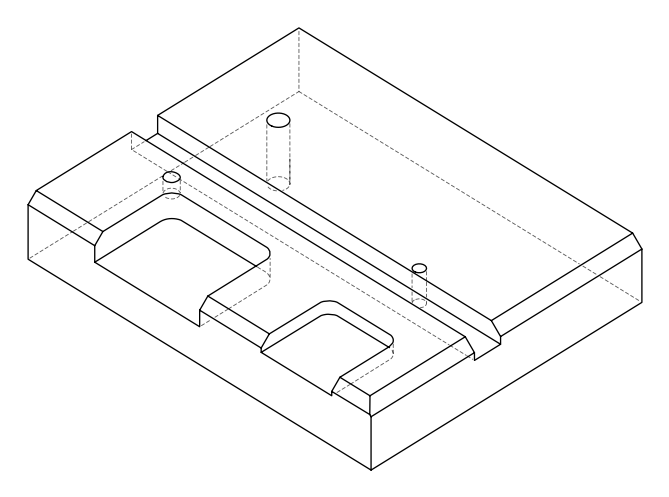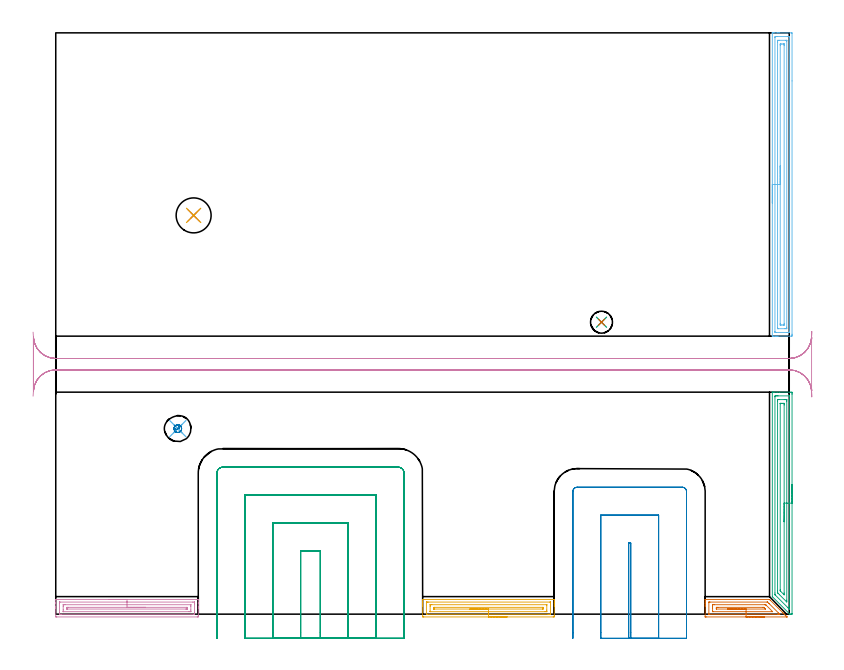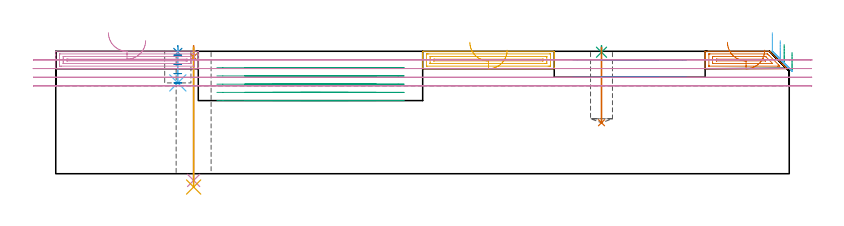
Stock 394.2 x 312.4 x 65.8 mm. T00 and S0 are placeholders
(PLAN: 16 operations, 7 tool changes, 41.9 min)
(1 SPOT_DRILL | STEP1HOLE | NXT0321_9005460120000 | 0.05 min | 183 mm3)
(2 SPOT_DRILL_1 | STEP1POCKET | NXT0321_9005460120000 | 0.03 min | 2 mm3)
(3 SPOT_DRILL_2 | STEP1POCKET_1 | NXT0321_9005460120000 | 0.03 min | 1 mm3)
(4 DRILL_THROUGH_HOLE_INTO_CENTER | STEP1HOLE | NXT0301_087 | 0.29 min | 6755 mm3)
(5 DRILL_TO_ENLARGE_THROUGH_HOLE | STEP1HOLE | UGT0301_256 | 0.3 min | 11298 mm3)
(6 DRILL_BLIND_HOLE_INTO_CENTER | STEP1POCKET | NXT0301_089 | 0.08 min | 1696 mm3)
(7 DRILL_BLIND_HOLE_INTO_CENTER_1 | STEP1POCKET_1 | NXT0301_089 | 0.16 min | 4028 mm3)
(8 MILL_ROUGH_BLIND_HOLE_CONTOUR | STEP1POCKET | NXT0201_013 | Spiral | 0.34 min | 956 mm3)
(9 AREA_MILL | FG_CHAMFER_SURFACE | UGT0205_001 | 3.94 min | 7045 mm3)
(10 AREA_MILL_1 | FG_CHAMFER_SURFACE_1 | UGT0205_001 | 2.64 min | 3634 mm3)
(11 AREA_MILL_2 | FG_CHAMFER_SURFACE_2 | UGT0205_001 | 2.45 min | 3621 mm3)
(12 AREA_MILL_3 | FG_CHAMFER_SURFACE_3 | UGT0205_001 | 5.46 min | 9500 mm3)
(13 AREA_MILL_4 | FG_CHAMFER_SURFACE_4 | UGT0205_001 | 1.45 min | 1917 mm3)
(14 MILL_SLOT | SLOT_PARTIAL_RECTANGULAR | UGT0201_136 | Follow Part, ap 5, ae 75% | 3.8 min | 86763 mm3)
(15 MILL_SLOT_1 | SLOT_PARTIAL_RECTANGULAR_1 | UGT0201_136 | Follow Part, ap 5, ae 75% | 13.63 min | 281987 mm3)
(16 MILL_RECTANGULAR_SLOT | SLOT_RECTANGULAR | UGT0201_106 | Follow Part, ap 6, ae 75% | 7.3 min | 220021 mm3)
(TOOL NXT0321_9005460120000 | NC Spot Drill, 142deg, 12mm, Carbide, Uncoated | D12 PA142 FL30 Z2)
(TOOL NXT0301_087 | Carbide Drill 11.6mm [860.1-1160-058A1-MM 2214] | D11.6 PA140 FL72 Z2)
(TOOL UGT0301_256 | Twist Drill 18.8 mm | D18.8 PA118 FL135 Z2)
(TOOL NXT0301_089 | Carbide Drill 11.8mm [860.1-1180-035A1-MM 2214] | D11.8 PA140 FL55 Z2)
(TOOL NXT0201_013 | ENDMILL 10mm | D10 FL30 Z4)
(TOOL UGT0205_001 | Chamfer Mill 20 x 3 x 45 deg. | D20 FL50 Z2)
(TOOL UGT0201_136 | Carbide End Mill 20.0 | D20 FL30 Z4)
(TOOL UGT0201_106 | End Mill 24 mm | D24 FL25 Z2)
(OP 1 SPOT_DRILL)
G17 G21 G94 G90
T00 M6
G54
G17 G0 G90 X74.1 Y214.3 S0 M3
G43 Z75.8 H0
G94 G81 G98 Z62.8 F250. R68.8
G80
M5
M2
(OP 2 SPOT_DRILL_1)
G17 G21 G94 G90
T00 M6
G54
G17 G0 G90 X65.6 Y99.7 S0 M3
G43 Z75.8 H0
G94 G81 G98 Z65.193 F250. R68.8
G80
M5
M2
(OP 3 SPOT_DRILL_2)
G17 G21 G94 G90
T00 M6
G54
G17 G0 G90 X293.3 Y156.9 S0 M3
G43 Z75.8 H0
G94 G81 G98 Z65.292 F250. R68.8
G80
M5
M2
(OP 4 DRILL_THROUGH_HOLE_INTO_CENTER)
G17 G21 G94 G90
T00 M6
G54
G17 G0 G90 X74.1 Y214.3 S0 M3
G43 Z75.8 H1
G94 G73 G98 Z-3.611 F250. Q11.569 R67.8
G80
M5
M2
(OP 5 DRILL_TO_ENLARGE_THROUGH_HOLE)
G17 G21 G94 G90
T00 M6
G54
G17 G0 G90 X74.1 Y214.3 S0 M3
G43 Z75.8 H0
G94 G73 G98 Z-7.148 F250. Q18.237 R67.8
G80
M5
M2
(OP 6 DRILL_BLIND_HOLE_INTO_CENTER)
G17 G21 G94 G90
T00 M6
G54
G17 G0 G90 X65.6 Y99.7 S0 M3
G43 Z75.8 H1
G94 G81 G98 Z48.8 F250. R67.8
G80
M5
M2
(OP 7 DRILL_BLIND_HOLE_INTO_CENTER_1)
G17 G21 G94 G90
T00 M6
G54
G17 G0 G90 X293.3 Y156.9 S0 M3
G43 Z75.8 H1
G94 G81 G98 Z27.4 F250. R67.8
G80
M5
M2
(OP 8 MILL_ROUGH_BLIND_HOLE_CONTOUR)
G17 G21 G94 G90
T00 M6
G54
G17 G0 G90 X65.6 Y99.7 S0 M3
G43 Z75.8 H0
Z63.8
G94 G3 X66.062 Y101.288 R0.861 F250.
X63.869 Y100.798 R1.588
X64.502 Y97.969 R2.05
X63.869 Y100.798 R-2.05
X64.185 Y99.384 R1.025
X65.6 Y99.7 R1.025
G0 Z58.8
G3 X66.062 Y101.288 R0.861
X63.869 Y100.798 R1.588
X64.502 Y97.969 R2.05
X63.869 Y100.798 R-2.05
X64.185 Y99.384 R1.025
X65.6 Y99.7 R1.025
G0 Z53.8
G3 X66.062 Y101.288 R0.861
X63.869 Y100.798 R1.588
X64.502 Y97.969 R2.05
X63.869 Y100.798 R-2.05
X64.185 Y99.384 R1.025
X65.6 Y99.7 R1.025
G0 Z48.8
G3 X66.062 Y101.288 R0.861
X63.869 Y100.798 R1.588
X64.502 Y97.969 R2.05
X63.869 Y100.798 R-2.05
X64.185 Y99.384 R1.025
X65.6 Y99.7 R1.025
G0 Z75.8
M5
M2
(OP 9 AREA_MILL)
G17 G21 G94 G90
T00 M6
G54
G17 G0 G90 X395.7 Y69.65 S1061 M3
G43 Z75.8 H0
Z65.2
G94 G1 Y69.612 Z64.328 F250.
Y69.498 Z63.464
Y69.309 Z62.612
Y69.047 Z61.78
Y68.713 Z60.974
Y68.31 Z60.2
Y67.842 Z59.464
Y67.31 Z58.772
Y66.721 Z58.129
Y66.078 Z57.54
Y65.386 Z57.008
Y64.65 Z56.54
Y63.876 Z56.137
Y63.07 Z55.803
Y62.238 Z55.541
Y61.387 Z55.352
Y60.522 Z55.238
Y59.65 Z55.2
Y0.183
X395.696 Y0.073 Z55.203
X395.692 Y0.01 Z55.206
X395.407 Y0. Z55.493
X395.089 Z55.81
X394.784 Z56.112
X394.594 Z56.302
X394.497 Y0.002 Z56.4
X385.29 Y9.21 Z65.609
X385.104 Y9.405 Z65.789
X385.1 Y9.573 Z65.8
Y119.117
X385.103 Y119.293 Z65.788
X385.104 Y119.294 Z65.787
X385.47 Y119.3 Z65.429
X385.71 Z65.189
X386.433 Z64.462
X387.676 Z63.221
X389.078 Z61.818
X394.627 Z56.27
X395.248 Y119.295 Z55.649
X395.692 Y119.29 Z55.206
X395.695 Y119.123 Z55.203
X395.699 Y118.67 Z55.201
X395.7 Y118.211 Z55.2
Y59.65
X394.286 Z56.614
X394.285 Y2.955 Z56.615
X394.284 Y2.776 Z56.616
X394.281 Y2.688 Z56.619
X394.28 Y2.682 Z56.62
X394.268 Y2.69 Z56.632
X394.232 Y2.722 Z56.668
X393.637 Y3.313 Z57.263
X393.485 Y3.464 Z57.415
X386.693 Y10.258 Z64.207
X386.59 Y10.365 Z64.31
X386.54 Y10.421 Z64.36
X386.521 Y10.446 Z64.379
X386.514 Y11.361 Z64.386
X386.515 Y116.798 Z64.385
X386.516 Y116.881 Z64.384
X386.521 Y117.277 Z64.379
X386.909 Y117.293 Z63.991
X387.315 Y117.298 Z63.585
X387.784 Y117.3 Z63.116
X388.196 Z62.704
X394.184 Y117.299 Z56.716
X394.219 Y117.298 Z56.681
X394.254 Y117.294 Z56.646
X394.278 Y117.291 Z56.622
X394.279 Y117.263 Z56.621
X394.285 Y116.964 Z56.615
X394.286 Y59.65 Z56.614
X392.872 Z58.028
X392.871 Y7.513 Z58.029
X392.87 Y6.89 Z58.03
X392.867 Y6.622 Z58.033
X392.865 Y6.546 Z58.035
X392.697 Y6.706 Z58.203
X392.604 Y6.796 Z58.296
X388.932 Y10.467 Z61.968
X388.196 Y11.208 Z62.704
X388.048 Y11.361 Z62.852
X387.935 Y11.502 Z62.965
X387.933 Y11.628 Z62.967
X387.929 Y12.255 Z62.971
Y12.527
Y114.47
X387.931 Y115.093 Z62.969
X387.933 Y115.228 Z62.967
X387.935 Y115.287 Z62.965
X387.998 Y115.294 Z62.902
X388.196 Y115.297 Z62.704
X388.873 Y115.3 Z62.027
X391.518 Z59.382
X392.4 Z58.5
X392.604 Y115.297 Z58.296
X392.808 Y115.292 Z58.092
X392.86 Y115.29 Z58.04
X392.865 Y115.254 Z58.035
X392.868 Y115.183 Z58.032
X392.87 Y115.093 Z58.03
X392.871 Y114.821 Z58.029
X392.872 Y114.198 Z58.028
Y59.65
X391.457 Z59.443
Y11.361
X391.456 Y10.737 Z59.444
X391.453 Y10.467 Z59.447
X391.451 Y10.415 Z59.449
X391.449 Y10.411 Z59.451
X391.441 Y10.416 Z59.459
X391.383 Y10.467 Z59.517
X389.594 Y12.255 Z61.306
X389.47 Y12.383 Z61.43
X389.372 Y12.487 Z61.528
X389.349 Y12.515 Z61.551
X389.347 Y12.53 Z61.553
X389.345 Y12.568 Z61.555
X389.343 Y12.881 Z61.557
Y13.15
Y113.035
X389.345 Y113.244 Z61.555
X389.347 Y113.279 Z61.553
X389.35 Y113.29 Z61.55
X389.357 Y113.293 Z61.543
X389.411 Y113.297 Z61.489
X389.521 Y113.299 Z61.379
X389.959 Y113.3 Z60.941
X390.841 Z60.059
X391.28 Y113.297 Z59.62
X391.388 Y113.294 Z59.512
X391.441 Y113.29 Z59.459
X391.451 Y113.281 Z59.449
X391.452 Y113.263 Z59.448
X391.455 Y113.158 Z59.445
X391.457 Y112.679 Z59.443
Y112.41
Y59.65
Y58.778 Z59.481
Y57.914 Z59.595
Y57.062 Z59.783
Y56.23 Z60.046
Y55.424 Z60.38
Y54.65 Z60.782
Y53.914 Z61.251
Y53.222 Z61.782
Y52.579 Z62.372
Y51.99 Z63.015
Y51.458 Z63.707
Y50.99 Z64.443
Y50.587 Z65.216
Y50.253 Z66.022
Y49.991 Z66.854
Y49.802 Z67.706
Y49.688 Z68.571
Y49.65 Z69.443
G0 Z75.8
M5
M2
(OP 10 AREA_MILL_1)
G17 G21 G94 G90
T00 M6
G54
G17 G0 G90 X28.3 Y7.9 S1061 M3
G43 Z75.8 H0
G94 G1 X28.338 Z74.928 F250.
X28.452 Z74.063
X28.641 Z73.212
X28.903 Z72.38
X29.237 Z71.574
X29.64 Z70.8
X30.108 Z70.064
X30.64 Z69.372
X31.229 Z68.729
X31.872 Z68.139
X32.564 Z67.608
X33.3 Z67.14
X34.074 Z66.737
X34.88 Z66.403
X35.712 Z66.141
X36.564 Z65.952
X37.428 Z65.838
X38.3 Z65.8
X76.497
X76.59 Y7.897 Z65.789
X76.598 Y7.824 Z65.717
X76.6 Y7.745 Z65.643
Y6.225 Z64.124
Y5.819 Z63.716
Y5.617 Z63.514
Y3.87 Z61.768
Y3.203 Z61.097
Y-0.83 Z57.066
X76.597 Y-1.165 Z56.731
X76.59 Y-1.492 Z56.404
X76.39 Y-1.497 Z56.401
X76.053 Y-1.5 Z56.4
X0.547
X0.21 Y-1.497 Z56.401
X0.01 Y-1.492 Z56.404
X0. Y-1.165 Z56.731
Y3.2 Z61.094
Y3.87 Z61.768
Y4.073 Z61.971
Y5.819 Z63.716
Y6.225 Z64.124
Y7.745 Z65.643
X0.002 Y7.824 Z65.717
X0.01 Y7.897 Z65.789
X0.103 Y7.9 Z65.8
X38.3
Y6.486 Z64.386
X73.598
X74.276 Y6.484 Z64.384
X74.49 Y6.482 Z64.382
X74.574 Y6.479 Z64.379
X74.59 Y6.452 Z64.352
X74.596 Y6.378 Z64.278
X74.599 Y5.819 Z63.719
X74.6 Y5.501 Z63.401
X74.599 Y0.581 Z58.481
X74.598 Y0.264 Z58.164
X74.59 Y-0.055 Z57.845
X74.585 Y-0.08 Z57.82
X74.571 Y-0.082 Z57.818
X74.53 Y-0.084 Z57.816
X74.446 Y-0.085 Z57.815
X74.276 Y-0.086 Z57.814
X3.002
X2.324 Y-0.084 Z57.816
X2.11 Y-0.082 Z57.818
X2.026 Y-0.079 Z57.821
X2.01 Y-0.052 Z57.848
X2.004 Y0.022 Z57.922
X2.001 Y0.581 Z58.481
X2. Y0.899 Z58.799
X2.001 Y5.819 Z63.719
X2.002 Y6.136 Z64.036
X2.01 Y6.455 Z64.355
X2.015 Y6.48 Z64.38
X2.029 Y6.482 Z64.382
X2.07 Y6.484 Z64.384
X2.154 Y6.485 Z64.385
X2.324 Y6.486 Z64.386
X38.3
Y5.071 Z62.971
X72.499
X72.542 Y5.07 Z62.97
X72.575 Y5.067 Z62.967
X72.589 Y5.065 Z62.965
X72.592 Y5.044 Z62.944
X72.597 Y4.946 Z62.846
X72.6 Y4.848 Z62.748
Y4.073 Z61.973
Y2.228 Z60.128
X72.596 Y1.454 Z59.354
X72.593 Y1.362 Z59.262
X72.586 Y1.335 Z59.235
X72.562 Y1.333 Z59.233
X72.499 Y1.331 Z59.231
X71.739 Y1.329 Z59.229
X71.611 Y1.328 Z59.228
X4.101 Y1.329 Z59.229
X4.058 Y1.33 Z59.23
X4.025 Y1.333 Z59.233
X4.011 Y1.335 Z59.235
X4.008 Y1.356 Z59.256
X4.003 Y1.454 Z59.354
X4. Y1.552 Z59.452
Y2.327 Z60.227
Y4.172 Z62.072
X4.004 Y4.946 Z62.846
X4.007 Y5.038 Z62.938
X4.014 Y5.065 Z62.965
X4.038 Y5.067 Z62.967
X4.101 Y5.069 Z62.969
X4.861 Y5.071 Z62.971
X4.989 Y5.072 Z62.972
X38.3 Y5.071 Z62.971
Y3.657 Z61.557
X70.258
X70.513 Y3.655 Z61.555
X70.563 Y3.653 Z61.553
X70.581 Y3.651 Z61.551
X70.59 Y3.637 Z61.537
X70.593 Y3.575 Z61.475
X70.599 Y3.321 Z61.221
X70.6 Y3.2 Z61.1
X70.599 Y2.824 Z60.724
X70.597 Y2.777 Z60.677
X70.593 Y2.755 Z60.655
X70.59 Y2.75 Z60.65
X70.578 Y2.747 Z60.647
X70.455 Y2.744 Z60.644
X70.3 Y2.743 Z60.643
X69.835
X6.342
X6.087 Y2.745 Z60.645
X6.037 Y2.747 Z60.647
X6.019 Y2.749 Z60.649
X6.01 Y2.763 Z60.663
X6.007 Y2.825 Z60.725
X6.001 Y3.079 Z60.979
X6. Y3.2 Z61.1
X6.001 Y3.576 Z61.476
X6.003 Y3.623 Z61.523
X6.007 Y3.645 Z61.545
X6.01 Y3.65 Z61.55
X6.022 Y3.653 Z61.553
X6.145 Y3.656 Z61.556
X6.3 Y3.657 Z61.557
X6.765
X38.3
X39.172 Z61.595
X40.036 Z61.709
X40.888 Z61.898
X41.72 Z62.16
X42.526 Z62.494
X43.3 Z62.897
X44.036 Z63.366
X44.728 Z63.897
X45.371 Z64.486
X45.96 Z65.129
X46.492 Z65.822
X46.96 Z66.557
X47.363 Z67.331
X47.697 Z68.137
X47.959 Z68.969
X48.148 Z69.821
X48.262 Z70.686
X48.3 Z71.557
G0 Z75.8
M5
M2
(OP 11 AREA_MILL_2)
G17 G21 G94 G90
T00 M6
G54
G17 G0 G90 X242.55 Y-1.5 S1061 M3
G43 Z75.8 H0
Z66.4
G94 G1 X242.512 Z65.528 F250.
X242.398 Z64.664
X242.209 Z63.812
X241.947 Z62.98
X241.613 Z62.174
X241.21 Z61.4
X240.742 Z60.664
X240.21 Z59.972
X239.621 Z59.329
X238.978 Z58.74
X238.286 Z58.208
X237.55 Z57.74
X236.776 Z57.337
X235.97 Z57.003
X235.138 Z56.741
X234.286 Z56.552
X233.422 Z56.438
X232.55 Z56.4
X197.789
X197.45 Y-1.498 Z56.401
X197.21 Y-1.493 Z56.404
X197.2 Y-1.165 Z56.732
Y4.073 Z61.967
Y4.665 Z62.562
Y4.946 Z62.843
Y5.538 Z63.435
Y5.819 Z63.715
Y6.382 Z64.281
Y6.692 Z64.592
Y7.685 Z65.583
X197.202 Y7.794 Z65.686
X197.21 Y7.897 Z65.788
X197.344 Y7.9 Z65.8
X267.756
X267.89 Y7.897 Z65.788
X267.898 Y7.794 Z65.686
X267.9 Y7.684 Z65.583
Y7.003 Z64.902
Y6.382 Z64.282
Y5.819 Z63.715
Y5.538 Z63.435
Y4.946 Z62.843
Y4.665 Z62.562
Y4.073 Z61.967
Y-0.87 Z57.027
X267.897 Y-1.165 Z56.732
X267.89 Y-1.493 Z56.404
X267.65 Y-1.498 Z56.401
X267.311 Y-1.5 Z56.4
X232.55
Y-0.086 Z57.814
X199.572 Y-0.085 Z57.815
X199.359 Y-0.084 Z57.816
X199.239 Y-0.08 Z57.82
X199.215 Y-0.079 Z57.821
X199.209 Y-0.066 Z57.834
X199.205 Y-0.045 Z57.855
X199.201 Y0.071 Z57.971
X199.2 Y6.183 Z64.083
X199.202 Y6.305 Z64.205
X199.205 Y6.402 Z64.302
X199.21 Y6.465 Z64.365
X199.218 Y6.479 Z64.379
X199.233 Y6.48 Z64.38
X199.572 Y6.484 Z64.384
X199.783 Y6.485 Z64.385
X200.463 Y6.486 Z64.386
X265.528 Y6.485 Z64.385
X265.741 Y6.484 Z64.384
X265.861 Y6.48 Z64.38
X265.885 Y6.479 Z64.379
X265.891 Y6.466 Z64.366
X265.895 Y6.445 Z64.345
X265.899 Y6.329 Z64.229
X265.9 Y0.217 Z58.117
X265.898 Y0.095 Z57.995
X265.895 Y-0.002 Z57.898
X265.89 Y-0.065 Z57.835
X265.882 Y-0.079 Z57.821
X265.867 Y-0.08 Z57.82
X265.528 Y-0.084 Z57.816
X265.317 Y-0.085 Z57.815
X264.637 Y-0.086 Z57.814
X232.55
Y1.328 Z59.228
X201.482 Y1.329 Z59.229
X201.355 Y1.331 Z59.231
X201.229 Y1.335 Z59.235
X201.209 Y1.341 Z59.241
X201.205 Y1.363 Z59.263
X201.202 Y1.403 Z59.303
X201.2 Y1.454 Z59.354
Y1.605 Z59.505
Y4.224 Z62.124
X201.203 Y4.946 Z62.846
X201.206 Y5.022 Z62.922
X201.21 Y5.056 Z62.956
X201.232 Y5.066 Z62.966
X201.355 Y5.067 Z62.967
X202.118 Y5.071 Z62.971
X263.618
X263.745 Y5.069 Z62.969
X263.871 Y5.065 Z62.965
X263.891 Y5.059 Z62.959
X263.895 Y5.037 Z62.937
X263.898 Y4.997 Z62.897
X263.9 Y4.946 Z62.846
Y4.795 Z62.695
Y2.176 Z60.076
X263.897 Y1.454 Z59.354
X263.894 Y1.378 Z59.278
X263.89 Y1.344 Z59.244
X263.868 Y1.334 Z59.234
X263.745 Y1.333 Z59.233
X262.982 Y1.329 Z59.229
X232.55 Y1.328 Z59.228
Y2.743 Z60.643
X203.317
X203.27 Y2.744 Z60.644
X203.221 Y2.748 Z60.648
X203.21 Y2.749 Z60.649
X203.207 Y2.765 Z60.665
X203.204 Y2.806 Z60.706
X203.2 Y3.138 Z61.038
X203.201 Y3.2 Z61.1
X203.208 Y3.605 Z61.505
X203.21 Y3.65 Z61.55
X203.282 Y3.652 Z61.552
X203.406 Y3.655 Z61.555
X203.562 Y3.657 Z61.557
X261.783
X261.83 Y3.656 Z61.556
X261.879 Y3.652 Z61.552
X261.89 Y3.651 Z61.551
X261.893 Y3.635 Z61.535
X261.896 Y3.594 Z61.494
X261.9 Y3.262 Z61.162
X261.899 Y3.2 Z61.1
X261.892 Y2.795 Z60.695
X261.89 Y2.75 Z60.65
X261.818 Y2.748 Z60.648
X261.694 Y2.745 Z60.645
X261.538 Y2.743 Z60.643
X232.55
X231.678 Z60.681
X230.813 Z60.795
X229.962 Z60.983
X229.13 Z61.246
X228.324 Z61.58
X227.55 Z61.982
X226.814 Z62.451
X226.122 Z62.982
X225.479 Z63.572
X224.89 Z64.215
X224.358 Z64.907
X223.89 Z65.643
X223.487 Z66.417
X223.153 Z67.223
X222.891 Z68.055
X222.702 Z68.906
X222.588 Z69.771
X222.55 Z70.643
G0 Z75.8
M5
M2
(OP 12 AREA_MILL_3)
G17 G21 G94 G90
T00 M6
G54
G17 G0 G90 X385.1 Y220.9 S1061 M3
G43 Z75.8 H0
G94 G1 Y220.938 Z74.928 F250.
Y221.052 Z74.063
Y221.241 Z73.212
Y221.503 Z72.38
Y221.837 Z71.574
Y222.24 Z70.8
Y222.709 Z70.064
Y223.24 Z69.372
Y223.829 Z68.729
Y224.472 Z68.139
Y225.164 Z67.608
Y225.9 Z67.14
Y226.674 Z66.737
Y227.48 Z66.403
Y228.312 Z66.141
Y229.164 Z65.952
Y230.028 Z65.838
Y230.9 Z65.8
Y312.226
X385.103 Y312.393 Z65.788
X385.104 Y312.394 Z65.787
X385.454 Y312.4 Z65.445
X385.74 Z65.16
X386.433 Z64.462
X387.661 Z63.235
X388.196 Z62.698
X388.81 Z62.085
X395.248 Z55.649
X395.518 Y312.397 Z55.379
X395.692 Y312.39 Z55.206
X395.699 Y312.214 Z55.199
X395.7 Y286.571 Z55.2
Y150.458
X395.699 Y150.023 Z55.201
X395.695 Y149.569 Z55.203
X395.692 Y149.41 Z55.206
X395.248 Y149.4 Z55.649
X388.196 Z62.698
X387.661 Z63.235
X387.315 Z63.581
X386.78 Z64.116
X386.433 Z64.462
X385.74 Z65.159
X385.455 Z65.444
X385.104 Z65.786
X385.103 Y149.407 Z65.788
X385.1 Y149.576 Z65.8
Y230.9
X386.514 Z64.386
X386.515 Y309.908 Z64.385
Y309.99
X386.521 Y310.386 Z64.379
X386.914 Y310.397 Z63.986
X387.315 Y310.399 Z63.585
X387.792 Y310.4 Z63.108
X393.485 Y310.399 Z57.415
X393.965 Y310.397 Z56.935
X394.185 Y310.39 Z56.715
X394.279 Y310.362 Z56.621
X394.285 Y310.073 Z56.615
Y309.99
Y151.892
Y151.81
X394.279 Y151.414 Z56.621
X393.886 Y151.403 Z57.014
X393.485 Y151.401 Z57.415
X393.008 Y151.4 Z57.892
X387.315 Y151.401 Z63.585
X386.835 Y151.403 Z64.065
X386.615 Y151.41 Z64.285
X386.521 Y151.438 Z64.379
X386.515 Y151.727 Z64.385
Y151.81
X386.514 Y230.9 Z64.386
X387.928 Z62.972
X387.929 Y307.58 Z62.971
X387.933 Y308.203 Z62.967
X387.936 Y308.337 Z62.964
X387.943 Y308.391 Z62.957
X388.005 Y308.396 Z62.895
X388.196 Y308.399 Z62.704
X388.883 Y308.4 Z62.017
X392.409 Z58.491
X392.604 Y308.399 Z58.296
X392.798 Y308.394 Z58.102
X392.852 Y308.39 Z58.048
X392.865 Y308.382 Z58.035
X392.867 Y308.365 Z58.033
X392.87 Y308.293 Z58.03
X392.871 Y308.203 Z58.029
Y307.931
Y154.22
X392.867 Y153.597 Z58.033
X392.864 Y153.463 Z58.036
X392.857 Y153.409 Z58.043
X392.795 Y153.404 Z58.105
X392.604 Y153.401 Z58.296
X391.917 Y153.4 Z58.983
X388.391 Z62.509
X388.196 Y153.401 Z62.704
X388.002 Y153.406 Z62.898
X387.948 Y153.41 Z62.952
X387.935 Y153.418 Z62.965
X387.933 Y153.435 Z62.967
X387.93 Y153.507 Z62.97
X387.929 Y153.597 Z62.971
X387.928 Y153.869 Z62.972
Y230.9
X389.343 Z61.557
Y305.522
X389.345 Y306.145 Z61.555
X389.348 Y306.354 Z61.552
X389.349 Y306.384 Z61.551
X389.365 Y306.39 Z61.535
X389.418 Y306.394 Z61.482
X389.526 Y306.398 Z61.374
X389.959 Y306.4 Z60.941
X390.841 Z60.059
X391.275 Y306.399 Z59.625
X391.38 Y306.396 Z59.52
X391.432 Y306.392 Z59.468
X391.451 Y306.389 Z59.449
X391.452 Y306.373 Z59.448
X391.454 Y306.265 Z59.446
X391.457 Y305.791 Z59.443
Y305.522
Y156.278
X391.455 Y155.655 Z59.445
X391.452 Y155.446 Z59.448
X391.451 Y155.416 Z59.449
X391.435 Y155.41 Z59.465
X391.382 Y155.406 Z59.518
X391.274 Y155.402 Z59.626
X390.841 Y155.4 Z60.059
X389.959 Z60.941
X389.525 Y155.401 Z61.375
X389.42 Y155.404 Z61.48
X389.368 Y155.408 Z61.532
X389.349 Y155.411 Z61.551
X389.348 Y155.427 Z61.552
X389.345 Y155.535 Z61.555
X389.343 Y156.009 Z61.557
Y156.278
Y230.9
Y231.772 Z61.595
Y232.637 Z61.709
Y233.488 Z61.898
Y234.32 Z62.16
Y235.126 Z62.494
Y235.9 Z62.897
Y236.636 Z63.366
Y237.328 Z63.897
Y237.971 Z64.486
Y238.56 Z65.129
Y239.092 Z65.822
Y239.56 Z66.557
Y239.963 Z67.331
Y240.297 Z68.137
Y240.559 Z68.969
Y240.748 Z69.821
Y240.862 Z70.686
Y240.9 Z71.557
G0 Z75.8
M5
M2
(OP 13 AREA_MILL_4)
G17 G21 G94 G90
T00 M6
G54
G17 G0 G90 X381. Y-1.5 S1061 M3
G43 Z75.8 H0
Z66.4
G94 G1 X380.962 Z65.528 F250.
X380.848 Z64.664
X380.659 Z63.812
X380.397 Z62.98
X380.063 Z62.174
X379.66 Z61.4
X379.191 Z60.664
X378.66 Z59.972
X378.071 Z59.329
X377.428 Z58.74
X376.736 Z58.208
X376. Z57.74
X375.226 Z57.337
X374.42 Z57.003
X373.588 Z56.741
X372.736 Z56.552
X371.872 Z56.438
X371. Z56.4
X349.596
X349.04 Y-1.494 Z56.404
X349.01 Y-1.491 Z56.406
X349. Y-1.455 Z56.442
Y4.073 Z61.968
Y4.651 Z62.549
Y4.946 Z62.843
Y5.525 Z63.421
Y5.819 Z63.715
Y6.409 Z64.308
Y6.692 Z64.592
Y7.565 Z65.465
Y7.675 Z65.574
X349.003 Y7.79 Z65.682
X349.01 Y7.898 Z65.789
X349.151 Y7.9 Z65.8
X383.485
X383.595 Y7.896 Z65.789
X383.66 Y7.842 Z65.738
X383.931 Y7.569 Z65.469
X384.091 Y7.41 Z65.31
X390.485 Y1.017 Z58.913
X390.62 Y0.881 Z58.779
X390.781 Y0.72 Z58.618
X390.921 Y0.581 Z58.476
X391.066 Y0.435 Z58.333
X391.209 Y0.292 Z58.19
X391.358 Y0.144 Z58.039
X391.844 Y-0.344 Z57.556
X392.106 Y-0.605 Z57.293
X392.231 Y-0.729 Z57.167
X392.569 Y-1.068 Z56.831
X392.776 Y-1.275 Z56.624
X392.983 Y-1.482 Z56.416
X392.998 Y-1.497 Z56.401
Y-1.499 Z56.399
X392.928 Y-1.5 Z56.4
X371.
Y-0.086 Z57.814
X351.38 Y-0.085 Z57.815
X351.167 Y-0.084 Z57.816
X351.042 Y-0.081 Z57.819
X351.017 Y-0.079 Z57.821
X351.01 Y-0.067 Z57.833
X351.006 Y-0.044 Z57.856
X351.001 Y0.079 Z57.979
X351. Y6.191 Z64.091
X351.002 Y6.315 Z64.215
X351.006 Y6.414 Z64.314
X351.01 Y6.475 Z64.375
X351.041 Y6.479 Z64.379
X351.38 Y6.483 Z64.383
X351.592 Y6.485 Z64.385
X382.253
X382.423 Y6.484 Z64.384
X382.508 Y6.481 Z64.381
X382.547 Y6.479 Z64.379
X382.594 Y6.447 Z64.347
X383.229 Y5.819 Z63.719
X383.485 Y5.565 Z63.465
X388.469 Y0.581 Z58.481
X388.836 Y0.211 Z58.111
X389.077 Y-0.039 Z57.861
X389.102 Y-0.079 Z57.821
X389.023 Y-0.081 Z57.819
X388.836 Y-0.084 Z57.816
X388.625 Y-0.085 Z57.815
X387.944 Y-0.086 Z57.814
X371.
Y1.328 Z59.228
X353.291 Y1.329 Z59.229
X353.164 Y1.331 Z59.231
X353.037 Y1.334 Z59.234
X353.01 Y1.336 Z59.236
X353.006 Y1.358 Z59.258
X353.002 Y1.4 Z59.3
X353.001 Y1.454 Z59.354
X353. Y1.614 Z59.514
Y3.2 Z61.1
Y4.233 Z62.133
X353.004 Y4.946 Z62.846
X353.007 Y5.026 Z62.926
X353.01 Y5.061 Z62.961
X353.042 Y5.065 Z62.965
X353.164 Y5.067 Z62.967
X353.928 Y5.071 Z62.971
X354.056
X380.938
X381.194 Y5.07 Z62.97
X381.365 Y5.068 Z62.968
X381.498 Y5.065 Z62.965
X381.544 Y5.045 Z62.945
X381.652 Y4.946 Z62.846
X381.702 Y4.899 Z62.799
X385.269 Y1.331 Z59.231
Y1.329 Z59.229
X371. Y1.328 Z59.228
Y2.743 Z60.643
X355.122
X355.076 Y2.744 Z60.644
X355.027 Y2.747 Z60.647
X355.015 Y2.749 Z60.649
X355.01 Y2.759 Z60.659
X355.007 Y2.801 Z60.701
X355. Y3.148 Z61.048
X355.001 Y3.2 Z61.1
X355.01 Y3.61 Z61.51
X355.018 Y3.651 Z61.551
X355.092 Y3.653 Z61.553
X355.216 Y3.656 Z61.556
X355.372 Y3.657 Z61.557
X355.839
X379.918
X380.345 Y3.655 Z61.555
X380.459 Y3.652 Z61.552
X380.483 Y3.651 Z61.551
X380.553 Y3.588 Z61.488
X380.659 Y3.488 Z61.388
X380.81 Y3.341 Z61.241
X380.951 Y3.2 Z61.1
X381.086 Y3.063 Z60.963
X381.336 Y2.805 Z60.705
X381.391 Y2.747 Z60.647
X381.383 Y2.746 Z60.646
X381.344 Y2.744 Z60.644
X381.277 Y2.743 Z60.643
X371.
X370.128 Z60.681
X369.263 Z60.795
X368.412 Z60.983
X367.58 Z61.246
X366.774 Z61.58
X366. Z61.982
X365.264 Z62.451
X364.572 Z62.982
X363.929 Z63.572
X363.34 Z64.215
X362.808 Z64.907
X362.34 Z65.643
X361.937 Z66.417
X361.603 Z67.222
X361.341 Z68.055
X361.152 Z68.906
X361.038 Z69.771
X361. Z70.643
G0 Z75.8
M5
M2
(OP 14 MILL_SLOT)
G17 G21 G94 G90
T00 M6
G54
G17 G0 G90 X309. Y-13. S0 M3
G43 Z75.8 H0
Z61.167
G94 G1 Y-10. F250.
Y38.2 F500.
X307.9
Y-10.
Y-13. F250.
X324.
Y-10.
Y53.2 F500.
X292.9
Y-10.
Y-13. F250.
X339.
Y-10.
Y65.9 F500.
G3 X336.7 Y68.2 R2.3
G1 X280.2
G3 X277.9 Y65.9 R2.3
G1 Y-10.
Y-13. F250.
G0 X309. Z56.533
G1 Y-10.
Y38.2 F500.
X307.9
Y-10.
Y-13. F250.
X324.
Y-10.
Y53.2 F500.
X292.9
Y-10.
Y-13. F250.
X339.
Y-10.
Y65.9 F500.
G3 X336.7 Y68.2 R2.3
G1 X280.2
G3 X277.9 Y65.9 R2.3
G1 Y-10.
Y-13. F250.
G0 X309. Z51.9
G1 Y-10.
Y38.2 F500.
X307.9
Y-10.
Y-13. F250.
X324.
Y-10.
Y53.2 F500.
X292.9
Y-10.
Y-13. F250.
X339.
Y-10.
Y65.9 F500.
G3 X336.7 Y68.2 R2.3
G1 X280.2
G3 X277.9 Y65.9 R2.3
G1 Y-10.
Y-13. F250.
G0 Z75.8
M5
M2
(OP 15 MILL_SLOT_1)
G17 G21 G94 G90
T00 M6
G54
G17 G0 G90 X142.2 Y-13. S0 M3
G43 Z75.8 H0
Z61.383
G94 G1 Y-10. F250.
Y34. F500.
X131.6
Y-10.
Y-13. F250.
X157.2
Y-10.
Y49. F500.
X116.6
Y-10.
Y-13. F250.
X172.2
Y-10.
Y64. F500.
X101.6
Y-10.
Y-13. F250.
X187.2
Y-10.
Y75.8 F500.
G3 X184. Y79. R3.2
G1 X89.8
G3 X86.6 Y75.8 R3.2
G1 Y-10.
Y-13. F250.
G0 X142.2 Z56.967
G1 Y-10.
Y34. F500.
X131.6
Y-10.
Y-13. F250.
X157.2
Y-10.
Y49. F500.
X116.6
Y-10.
Y-13. F250.
X172.2
Y-10.
Y64. F500.
X101.6
Y-10.
Y-13. F250.
X187.2
Y-10.
Y75.8 F500.
G3 X184. Y79. R3.2
G1 X89.8
G3 X86.6 Y75.8 R3.2
G1 Y-10.
Y-13. F250.
G0 X142.2 Z52.55
G1 Y-10.
Y34. F500.
X131.6
Y-10.
Y-13. F250.
X157.2
Y-10.
Y49. F500.
X116.6
Y-10.
Y-13. F250.
X172.2
Y-10.
Y64. F500.
X101.6
Y-10.
Y-13. F250.
X187.2
Y-10.
Y75.8 F500.
G3 X184. Y79. R3.2
G1 X89.8
G3 X86.6 Y75.8 R3.2
G1 Y-10.
Y-13. F250.
G0 X142.2 Z48.133
G1 Y-10.
Y34. F500.
X131.6
Y-10.
Y-13. F250.
X157.2
Y-10.
Y49. F500.
X116.6
Y-10.
Y-13. F250.
X172.2
Y-10.
Y64. F500.
X101.6
Y-10.
Y-13. F250.
X187.2
Y-10.
Y75.8 F500.
G3 X184. Y79. R3.2
G1 X89.8
G3 X86.6 Y75.8 R3.2
G1 Y-10.
Y-13. F250.
G0 X142.2 Z43.717
G1 Y-10.
Y34. F500.
X131.6
Y-10.
Y-13. F250.
X157.2
Y-10.
Y49. F500.
X116.6
Y-10.
Y-13. F250.
X172.2
Y-10.
Y64. F500.
X101.6
Y-10.
Y-13. F250.
X187.2
Y-10.
Y75.8 F500.
G3 X184. Y79. R3.2
G1 X89.8
G3 X86.6 Y75.8 R3.2
G1 Y-10.
Y-13. F250.
G0 X142.2 Z39.3
G1 Y-10.
Y34. F500.
X131.6
Y-10.
Y-13. F250.
X157.2
Y-10.
Y49. F500.
X116.6
Y-10.
Y-13. F250.
X172.2
Y-10.
Y64. F500.
X101.6
Y-10.
Y-13. F250.
X187.2
Y-10.
Y75.8 F500.
G3 X184. Y79. R3.2
G1 X89.8
G3 X86.6 Y75.8 R3.2
G1 Y-10.
Y-13. F250.
G0 Z75.8
M5
M2
(OP 16 MILL_RECTANGULAR_SLOT)
G17 G21 G94 G90
T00 M6
G54
G17 G0 G90 X406.54 Y148.546 S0 M3
G43 Z75.8 H0
Z61.15
G94 G1 X405.613 Y145.692 F250.
G2 X394.2 Y137.4 R12. F500.
G1 X0.
G2 X-11.97 Y148.552 R12.
G1 X-12.
Y120.148
X-11.97
G2 X0. Y131.3 R12.
G1 X394.2
G2 X405.613 Y123.008 R12.
G1 X406.54 Y120.155 F250.
G0 Z75.8
X-12.182 Y117.155
Z56.5
G1 X-11.97 Y120.148
G2 X0. Y131.3 R12. F500.
G1 X394.2
G2 X406.126 Y120.628 R12.
G1 X406.156 Y120.626
G3 X406.2 Y121.633 R12.
G1 Y147.008
G3 X406.153 Y148.049 R12.
G1 X406.123 Y148.046
G2 X394.2 Y137.4 R12.
G1 X0.
G2 X-11.97 Y148.552 R12.
G1 X-12.182 Y151.545 F250.
G0 Z75.8
X406.312 Y151.908
Z51.85
G1 X406.19 Y148.91
G2 X394.2 Y137.4 R12. F500.
G1 X0.
G2 X-11.99 Y148.91 R12.
G1 X-12.
Y119.79
X-11.99
G2 X0. Y131.3 R12.
G1 X394.2
G2 X406.19 Y119.79 R12.
G1 X406.312 Y116.792 F250.
G0 Y151.908 Z47.2
G1 X406.19 Y148.91
G2 X394.2 Y137.4 R12. F500.
G1 X0.
G2 X-11.99 Y148.91 R12.
G1 X-12.
Y119.79
X-11.99
G2 X0. Y131.3 R12.
G1 X394.2
G2 X406.19 Y119.79 R12.
G1 X406.312 Y116.792 F250.
G0 Z75.8
M5
M2
